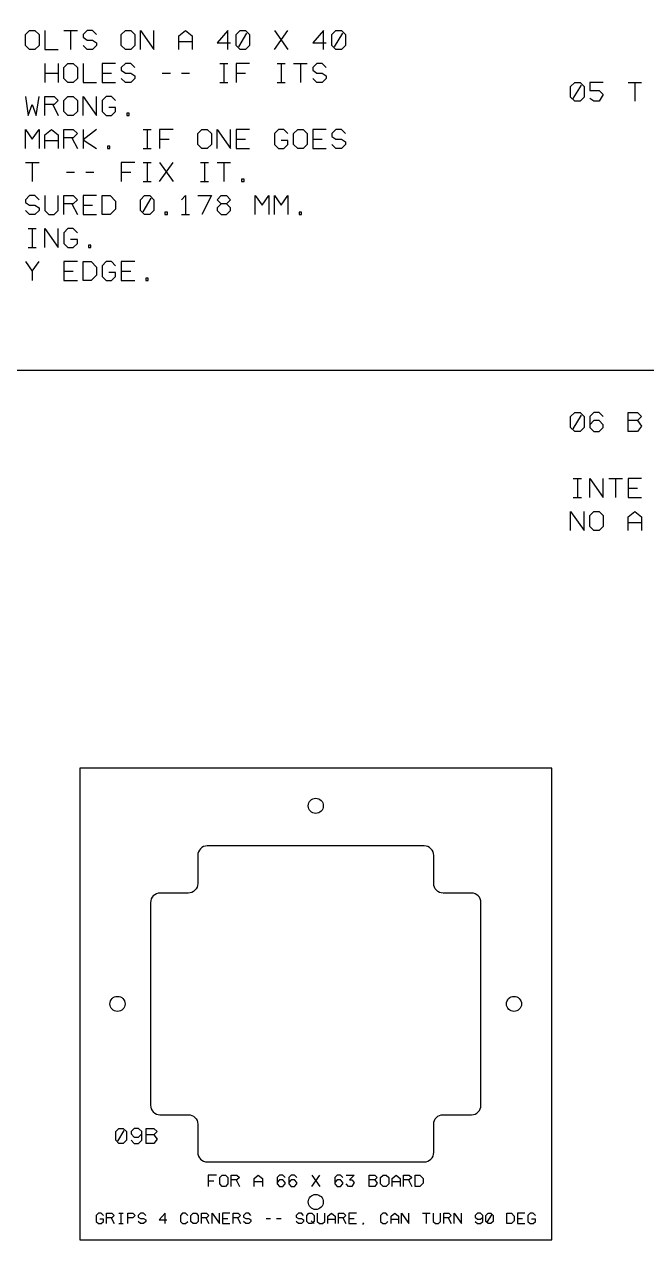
# Model space of a CAD drawing. Extents: x 0 to 610, y 0 to 915.
# Drawn here: x 192.3 to 324.1, y 389.6 to 647.3 of the extents above; entities that cross this region are included whole.
import ezdxf

# ---------------------------------------------------------------- set-up
doc = ezdxf.new("R2010")
doc.units = 0
for name, color, linetype in [('CUT', 7, 'Continuous'), ('ENGRAVE', 1, 'Continuous'), ('NOTES', 8, 'Continuous')]:
    doc.layers.add(name, color=color, linetype=linetype)

msp = doc.modelspace()

# ---------------------------------------------------------------- linework, layer by layer
at = {"layer": 'CUT', "color": 7}
msp.add_lwpolyline([(204, 389.6), (304, 389.6), (304, 489.6), (204, 489.6)], close=True, dxfattribs=at)
msp.add_lwpolyline([(229, 408.1, 0.414214), (231, 406.1), (277, 406.1, 0.414214), (279, 408.1), (279, 414.1, -0.414214), (281, 416.1), (287, 416.1, 0.414214), (289, 418.1), (289, 461.1, 0.414214), (287, 463.1), (281, 463.1, -0.414214), (279, 465.1), (279, 471.1, 0.414214), (277, 473.1), (231, 473.1, 0.414214), (229, 471.1), (229, 465.1, -0.414214), (227, 463.1), (221, 463.1, 0.414214), (219, 461.1), (219, 418.1, 0.414214), (221, 416.1), (227, 416.1, -0.414214), (229, 414.1)], format="xyb", close=True, dxfattribs=at)
for centre in [(254, 481.6), (212, 439.6), (296, 439.6), (254, 397.6)]:
    msp.add_circle(centre, 1.6, dxfattribs=at)
at = {"layer": 'ENGRAVE', "color": 1}
for points in [[(212.3, 413.2), (213.21, 413.2), (213.9, 412.51), (213.9, 410.69), (213.21, 410), (212.3, 410), (211.61, 410.69), (211.61, 412.51), (212.3, 413.2)], [(212.07, 410.46), (213.44, 412.74)], [(214.86, 410.69), (215.54, 410), (216.46, 410), (217.14, 410.69), (217.14, 412.51), (216.46, 413.2), (215.54, 413.2), (214.86, 412.51), (214.86, 412.06), (215.54, 411.37), (216.46, 411.37), (217.14, 412.06)], [(218.1, 410), (218.1, 413.2), (219.7, 413.2), (220.39, 412.51), (219.7, 411.83), (218.1, 411.83)], [(219.7, 411.83), (220.39, 410.91), (219.7, 410), (218.1, 410)], [(232.95, 403.3), (231.23, 403.3), (231.23, 400.9)], [(231.23, 402.1), (232.43, 402.1)], [(234.18, 403.3), (234.87, 403.3), (235.38, 402.79), (235.38, 401.41), (234.87, 400.9), (234.18, 400.9), (233.67, 401.41), (233.67, 402.79), (234.18, 403.3)], [(236.1, 400.9), (236.1, 403.3), (237.3, 403.3), (237.82, 402.79), (237.3, 402.27), (236.1, 402.27)], [(237.13, 402.27), (237.82, 400.9)], [(240.97, 400.9), (240.97, 402.61), (241.83, 403.3), (242.69, 402.61), (242.69, 400.9)], [(247.55, 402.79), (247.04, 403.3), (246.35, 403.3), (245.84, 402.79), (245.84, 401.41), (246.35, 400.9), (247.04, 400.9), (247.55, 401.41), (247.55, 401.76), (247.04, 402.27), (246.35, 402.27), (245.84, 401.76)], [(249.99, 402.79), (249.47, 403.3), (248.79, 403.3), (248.27, 402.79), (248.27, 401.41), (248.79, 400.9), (249.47, 400.9), (249.99, 401.41), (249.99, 401.76), (249.47, 402.27), (248.79, 402.27), (248.27, 401.76)], [(253.14, 403.3), (254.86, 400.9)], [(253.14, 400.9), (254.86, 403.3)], [(259.73, 402.79), (259.21, 403.3), (258.53, 403.3), (258.01, 402.79), (258.01, 401.41), (258.53, 400.9), (259.21, 400.9), (259.73, 401.41), (259.73, 401.76), (259.21, 402.27), (258.53, 402.27), (258.01, 401.76)], [(260.45, 403.3), (262.16, 403.3), (261.13, 402.27), (261.65, 402.27), (262.16, 401.76), (261.65, 400.9), (260.96, 400.9), (260.45, 401.41)], [(265.31, 400.9), (265.31, 403.3), (266.51, 403.3), (267.03, 402.79), (266.51, 402.27), (265.31, 402.27)], [(266.51, 402.27), (267.03, 401.59), (266.51, 400.9), (265.31, 400.9)], [(268.26, 403.3), (268.95, 403.3), (269.46, 402.79), (269.46, 401.41), (268.95, 400.9), (268.26, 400.9), (267.75, 401.41), (267.75, 402.79), (268.26, 403.3)], [(270.18, 400.9), (270.18, 402.61), (271.04, 403.3), (271.9, 402.61), (271.9, 400.9)], [(272.62, 400.9), (272.62, 403.3), (273.82, 403.3), (274.33, 402.79), (273.82, 402.27), (272.62, 402.27)], [(273.65, 402.27), (274.33, 400.9)], [(275.05, 400.9), (275.05, 403.3), (276.08, 403.3), (276.77, 402.61), (276.77, 401.59), (276.08, 400.9), (275.05, 400.9)], [(240.97, 401.93), (242.69, 401.93)], [(270.18, 401.93), (271.9, 401.93)], [(209.04, 394.73), (208.57, 395.2), (207.94, 395.2), (207.47, 394.73), (207.47, 393.47), (207.94, 393), (208.57, 393), (209.04, 393.47), (209.04, 393.94), (208.26, 393.94)], [(209.7, 393), (209.7, 395.2), (210.8, 395.2), (211.27, 394.73), (210.8, 394.26), (209.7, 394.26)], [(212.25, 395.2), (213.19, 395.2)], [(212.72, 395.2), (212.72, 393)], [(214.16, 393), (214.16, 395.2), (215.26, 395.2), (215.74, 394.73), (215.26, 394.26), (214.16, 394.26)], [(217.97, 394.73), (217.5, 395.2), (216.87, 395.2), (216.4, 394.73), (216.4, 394.41), (216.87, 394.1), (217.5, 394.1), (217.97, 393.79), (217.97, 393.47), (217.5, 393), (216.87, 393), (216.4, 393.47)], [(222.12, 393), (222.12, 395.2), (220.86, 393.79), (222.43, 393.79)], [(226.89, 394.73), (226.42, 395.2), (225.79, 395.2), (225.32, 394.73), (225.32, 393.47), (225.79, 393), (226.42, 393), (226.89, 393.47)], [(228.02, 395.2), (228.65, 395.2), (229.12, 394.73), (229.12, 393.47), (228.65, 393), (228.02, 393), (227.55, 393.47), (227.55, 394.73), (228.02, 395.2)], [(229.78, 393), (229.78, 395.2), (230.88, 395.2), (231.36, 394.73), (230.88, 394.26), (229.78, 394.26)], [(232.02, 393), (232.02, 395.2), (233.59, 393), (233.59, 395.2)], [(235.82, 395.2), (234.25, 395.2), (234.25, 393), (235.82, 393)], [(236.48, 393), (236.48, 395.2), (237.58, 395.2), (238.05, 394.73), (237.58, 394.26), (236.48, 394.26)], [(240.28, 394.73), (239.81, 395.2), (239.18, 395.2), (238.71, 394.73), (238.71, 394.41), (239.18, 394.1), (239.81, 394.1), (240.28, 393.79), (240.28, 393.47), (239.81, 393), (239.18, 393), (238.71, 393.47)], [(251.44, 394.73), (250.97, 395.2), (250.34, 395.2), (249.87, 394.73), (249.87, 394.41), (250.34, 394.1), (250.97, 394.1), (251.44, 393.79), (251.44, 393.47), (250.97, 393), (250.34, 393), (249.87, 393.47)], [(252.57, 395.2), (253.2, 395.2), (253.67, 394.73), (253.67, 393.47), (253.2, 393), (252.57, 393), (252.1, 393.47), (252.1, 394.73), (252.57, 395.2)], [(254.33, 395.2), (254.33, 393.47), (254.8, 393), (255.43, 393), (255.9, 393.47), (255.9, 395.2)], [(256.56, 393), (256.56, 394.57), (257.35, 395.2), (258.13, 394.57), (258.13, 393)], [(258.79, 393), (258.79, 395.2), (259.89, 395.2), (260.36, 394.73), (259.89, 394.26), (258.79, 394.26)], [(262.6, 395.2), (261.02, 395.2), (261.02, 393), (262.6, 393)], [(269.29, 394.73), (268.82, 395.2), (268.19, 395.2), (267.72, 394.73), (267.72, 393.47), (268.19, 393), (268.82, 393), (269.29, 393.47)], [(269.95, 393), (269.95, 394.57), (270.74, 395.2), (271.52, 394.57), (271.52, 393)], [(272.18, 393), (272.18, 395.2), (273.75, 393), (273.75, 395.2)], [(276.64, 395.2), (278.22, 395.2)], [(277.43, 395.2), (277.43, 393)], [(278.88, 395.2), (278.88, 393.47), (279.35, 393), (279.98, 393), (280.45, 393.47), (280.45, 395.2)], [(281.11, 393), (281.11, 395.2), (282.21, 395.2), (282.68, 394.73), (282.21, 394.26), (281.11, 394.26)], [(283.34, 393), (283.34, 395.2), (284.91, 393), (284.91, 395.2)], [(287.8, 393.47), (288.27, 393), (288.9, 393), (289.37, 393.47), (289.37, 394.73), (288.9, 395.2), (288.27, 395.2), (287.8, 394.73), (287.8, 394.41), (288.27, 393.94), (288.9, 393.94), (289.37, 394.41)], [(290.5, 395.2), (291.13, 395.2), (291.6, 394.73), (291.6, 393.47), (291.13, 393), (290.5, 393), (290.03, 393.47), (290.03, 394.73), (290.5, 395.2)], [(290.35, 393.31), (291.29, 394.89)], [(294.5, 393), (294.5, 395.2), (295.44, 395.2), (296.07, 394.57), (296.07, 393.63), (295.44, 393), (294.5, 393)], [(298.3, 395.2), (296.73, 395.2), (296.73, 393), (298.3, 393)], [(300.53, 394.73), (300.06, 395.2), (299.43, 395.2), (298.96, 394.73), (298.96, 393.47), (299.43, 393), (300.06, 393), (300.53, 393.47), (300.53, 393.94), (299.74, 393.94)], [(210.64, 394.26), (211.27, 393)], [(212.25, 393), (213.19, 393)], [(230.73, 394.26), (231.36, 393)], [(234.25, 394.1), (235.35, 394.1)], [(237.42, 394.26), (238.05, 393)], [(243.49, 394.1), (244.43, 394.1)], [(245.72, 394.1), (246.66, 394.1)], [(253.04, 393.63), (253.67, 393)], [(256.56, 393.94), (258.13, 393.94)], [(259.74, 394.26), (260.36, 393)], [(261.02, 394.1), (262.12, 394.1)], [(264.14, 393.19), (263.88, 392.81)], [(269.95, 393.94), (271.52, 393.94)], [(282.05, 394.26), (282.68, 393)], [(296.73, 394.1), (297.83, 394.1)]]:
    msp.add_lwpolyline(points, dxfattribs=at)
at = {"layer": 'NOTES', "color": 8}
msp.add_lwpolyline([(6, 574), (604, 574), (604, 909), (6, 909)], close=True, dxfattribs=at)
for points in [[(193.37, 646), (194.51, 646), (195.37, 645.14), (195.37, 642.86), (194.51, 642), (193.37, 642), (192.51, 642.86), (192.51, 645.14), (193.37, 646)], [(196.57, 646), (196.57, 642), (199.43, 642)], [(200.63, 646), (203.49, 646)], [(202.06, 646), (202.06, 642)], [(207.54, 645.14), (206.69, 646), (205.54, 646), (204.69, 645.14), (204.69, 644.57), (205.54, 644), (206.69, 644), (207.54, 643.43), (207.54, 642.86), (206.69, 642), (205.54, 642), (204.69, 642.86)], [(213.66, 646), (214.8, 646), (215.66, 645.14), (215.66, 642.86), (214.8, 642), (213.66, 642), (212.8, 642.86), (212.8, 645.14), (213.66, 646)], [(216.86, 642), (216.86, 646), (219.71, 642), (219.71, 646)], [(224.97, 642), (224.97, 644.86), (226.4, 646), (227.83, 644.86), (227.83, 642)], [(235.37, 642), (235.37, 646), (233.09, 643.43), (235.94, 643.43)], [(238, 646), (239.14, 646), (240, 645.14), (240, 642.86), (239.14, 642), (238, 642), (237.14, 642.86), (237.14, 645.14), (238, 646)], [(237.71, 642.57), (239.43, 645.43)], [(245.26, 646), (248.11, 642)], [(245.26, 642), (248.11, 646)], [(255.66, 642), (255.66, 646), (253.37, 643.43), (256.23, 643.43)], [(258.29, 646), (259.43, 646), (260.29, 645.14), (260.29, 642.86), (259.43, 642), (258.29, 642), (257.43, 642.86), (257.43, 645.14), (258.29, 646)], [(258, 642.57), (259.71, 645.43)], [(224.97, 643.71), (227.83, 643.71)], [(196.57, 639), (196.57, 635)], [(196.57, 637), (199.43, 637)], [(199.43, 639), (199.43, 635)], [(201.49, 639), (202.63, 639), (203.49, 638.14), (203.49, 635.86), (202.63, 635), (201.49, 635), (200.63, 635.86), (200.63, 638.14), (201.49, 639)], [(204.69, 639), (204.69, 635), (207.54, 635)], [(211.6, 639), (208.74, 639), (208.74, 635), (211.6, 635)], [(208.74, 637), (210.74, 637)], [(215.66, 638.14), (214.8, 639), (213.66, 639), (212.8, 638.14), (212.8, 637.57), (213.66, 637), (214.8, 637), (215.66, 636.43), (215.66, 635.86), (214.8, 635), (213.66, 635), (212.8, 635.86)], [(221.49, 637), (223.2, 637)], [(225.54, 637), (227.26, 637)], [(233.66, 639), (235.37, 639)], [(234.51, 639), (234.51, 635)], [(240, 639), (237.14, 639), (237.14, 635)], [(237.14, 637), (239.14, 637)], [(245.83, 639), (247.54, 639)], [(246.69, 639), (246.69, 635)], [(249.31, 639), (252.17, 639)], [(250.74, 639), (250.74, 635)], [(256.23, 638.14), (255.37, 639), (254.23, 639), (253.37, 638.14), (253.37, 637.57), (254.23, 637), (255.37, 637), (256.23, 636.43), (256.23, 635.86), (255.37, 635), (254.23, 635), (253.37, 635.86)], [(233.66, 635), (235.37, 635)], [(245.83, 635), (247.54, 635)], [(308.86, 635), (310, 635), (310.86, 634.14), (310.86, 631.86), (310, 631), (308.86, 631), (308, 631.86), (308, 634.14), (308.86, 635)], [(308.57, 631.57), (310.29, 634.43)], [(314.91, 635), (312.06, 635), (312.06, 633.29), (314.06, 633.29), (314.91, 632.43), (314.06, 631), (312.91, 631), (312.06, 631.57)], [(320.17, 635), (323.03, 635)], [(321.6, 635), (321.6, 631)], [(192.51, 632), (193.09, 628), (193.94, 630.29), (194.8, 628), (195.37, 632)], [(196.57, 628), (196.57, 632), (198.57, 632), (199.43, 631.14), (198.57, 630.29), (196.57, 630.29)], [(201.49, 632), (202.63, 632), (203.49, 631.14), (203.49, 628.86), (202.63, 628), (201.49, 628), (200.63, 628.86), (200.63, 631.14), (201.49, 632)], [(204.69, 628), (204.69, 632), (207.54, 628), (207.54, 632)], [(211.6, 631.14), (210.74, 632), (209.6, 632), (208.74, 631.14), (208.74, 628.86), (209.6, 628), (210.74, 628), (211.6, 628.86), (211.6, 629.71), (210.17, 629.71)], [(198.29, 630.29), (199.43, 628)], [(213.94, 628), (214.46, 628), (214.46, 628.51), (213.94, 628.51), (213.94, 628)], [(192.51, 621), (192.51, 625), (193.94, 623), (195.37, 625), (195.37, 621)], [(196.57, 621), (196.57, 623.86), (198, 625), (199.43, 623.86), (199.43, 621)], [(200.63, 621), (200.63, 625), (202.63, 625), (203.49, 624.14), (202.63, 623.29), (200.63, 623.29)], [(204.69, 625), (204.69, 621)], [(207.54, 625), (204.69, 622.83)], [(217.43, 625), (219.14, 625)], [(218.29, 625), (218.29, 621)], [(223.77, 625), (220.91, 625), (220.91, 621)], [(229.89, 625), (231.03, 625), (231.89, 624.14), (231.89, 621.86), (231.03, 621), (229.89, 621), (229.03, 621.86), (229.03, 624.14), (229.89, 625)], [(233.09, 621), (233.09, 625), (235.94, 621), (235.94, 625)], [(240, 625), (237.14, 625), (237.14, 621), (240, 621)], [(248.11, 624.14), (247.26, 625), (246.11, 625), (245.26, 624.14), (245.26, 621.86), (246.11, 621), (247.26, 621), (248.11, 621.86), (248.11, 622.71), (246.69, 622.71)], [(250.17, 625), (251.31, 625), (252.17, 624.14), (252.17, 621.86), (251.31, 621), (250.17, 621), (249.31, 621.86), (249.31, 624.14), (250.17, 625)], [(256.23, 625), (253.37, 625), (253.37, 621), (256.23, 621)], [(260.29, 624.14), (259.43, 625), (258.29, 625), (257.43, 624.14), (257.43, 623.57), (258.29, 623), (259.43, 623), (260.29, 622.43), (260.29, 621.86), (259.43, 621), (258.29, 621), (257.43, 621.86)], [(196.57, 622.71), (199.43, 622.71)], [(202.34, 623.29), (203.49, 621)], [(204.69, 622.83), (207.54, 621)], [(209.89, 621), (210.4, 621), (210.4, 621.51), (209.89, 621.51), (209.89, 621)], [(220.91, 623), (222.91, 623)], [(237.14, 623), (239.14, 623)], [(253.37, 623), (255.37, 623)], [(217.43, 621), (219.14, 621)], [(192.51, 618), (195.37, 618)], [(193.94, 618), (193.94, 614)], [(201.2, 616), (202.91, 616)], [(205.26, 616), (206.97, 616)], [(215.66, 618), (212.8, 618), (212.8, 614)], [(212.8, 616), (214.8, 616)], [(217.43, 618), (219.14, 618)], [(218.29, 618), (218.29, 614)], [(220.91, 618), (223.77, 614)], [(220.91, 614), (223.77, 618)], [(229.6, 618), (231.31, 618)], [(230.46, 618), (230.46, 614)], [(233.09, 618), (235.94, 618)], [(234.51, 618), (234.51, 614)], [(217.43, 614), (219.14, 614)], [(229.6, 614), (231.31, 614)], [(238.29, 614), (238.8, 614), (238.8, 614.51), (238.29, 614.51), (238.29, 614)], [(195.37, 610.14), (194.51, 611), (193.37, 611), (192.51, 610.14), (192.51, 609.57), (193.37, 609), (194.51, 609), (195.37, 608.43), (195.37, 607.86), (194.51, 607), (193.37, 607), (192.51, 607.86)], [(196.57, 611), (196.57, 607.86), (197.43, 607), (198.57, 607), (199.43, 607.86), (199.43, 611)], [(200.63, 607), (200.63, 611), (202.63, 611), (203.49, 610.14), (202.63, 609.29), (200.63, 609.29)], [(207.54, 611), (204.69, 611), (204.69, 607), (207.54, 607)], [(208.74, 607), (208.74, 611), (210.46, 611), (211.6, 609.86), (211.6, 608.14), (210.46, 607), (208.74, 607)], [(217.71, 611), (218.86, 611), (219.71, 610.14), (219.71, 607.86), (218.86, 607), (217.71, 607), (216.86, 607.86), (216.86, 610.14), (217.71, 611)], [(225.54, 610.14), (226.4, 611), (226.4, 607)], [(229.03, 611), (231.89, 611), (229.89, 607)], [(233.94, 609.29), (233.09, 610.14), (233.94, 611), (235.09, 611), (235.94, 610.14), (235.09, 609.29), (233.94, 609.29), (233.09, 608.43), (233.09, 607.86), (233.94, 607), (235.09, 607), (235.94, 607.86), (235.94, 608.43), (235.09, 609.29)], [(241.2, 607), (241.2, 611), (242.63, 609), (244.06, 611), (244.06, 607)], [(245.26, 607), (245.26, 611), (246.69, 609), (248.11, 611), (248.11, 607)], [(202.34, 609.29), (203.49, 607)], [(204.69, 609), (206.69, 609)], [(217.43, 607.57), (219.14, 610.43)], [(222.06, 607), (222.57, 607), (222.57, 607.51), (222.06, 607.51), (222.06, 607)], [(225.54, 607), (227.26, 607)], [(250.46, 607), (250.97, 607), (250.97, 607.51), (250.46, 607.51), (250.46, 607)], [(193.09, 604), (194.8, 604)], [(193.94, 604), (193.94, 600)], [(196.57, 600), (196.57, 604), (199.43, 600), (199.43, 604)], [(203.49, 603.14), (202.63, 604), (201.49, 604), (200.63, 603.14), (200.63, 600.86), (201.49, 600), (202.63, 600), (203.49, 600.86), (203.49, 601.71), (202.06, 601.71)], [(205.83, 600), (206.34, 600), (206.34, 600.51), (205.83, 600.51), (205.83, 600)], [(193.09, 600), (194.8, 600)], [(192.51, 597), (193.94, 595), (195.37, 597)], [(203.49, 597), (200.63, 597), (200.63, 593), (203.49, 593)], [(204.69, 593), (204.69, 597), (206.4, 597), (207.54, 595.86), (207.54, 594.14), (206.4, 593), (204.69, 593)], [(211.6, 596.14), (210.74, 597), (209.6, 597), (208.74, 596.14), (208.74, 593.86), (209.6, 593), (210.74, 593), (211.6, 593.86), (211.6, 594.71), (210.17, 594.71)], [(215.66, 597), (212.8, 597), (212.8, 593), (215.66, 593)], [(193.94, 595), (193.94, 593)], [(200.63, 595), (202.63, 595)], [(212.8, 595), (214.8, 595)], [(218, 593), (218.51, 593), (218.51, 593.51), (218, 593.51), (218, 593)], [(308.86, 565), (310, 565), (310.86, 564.14), (310.86, 561.86), (310, 561), (308.86, 561), (308, 561.86), (308, 564.14), (308.86, 565)], [(308.57, 561.57), (310.29, 564.43)], [(314.91, 564.14), (314.06, 565), (312.91, 565), (312.06, 564.14), (312.06, 561.86), (312.91, 561), (314.06, 561), (314.91, 561.86), (314.91, 562.43), (314.06, 563.29), (312.91, 563.29), (312.06, 562.43)], [(320.17, 561), (320.17, 565), (322.17, 565), (323.03, 564.14), (322.17, 563.29), (320.17, 563.29)], [(322.17, 563.29), (323.03, 562.14), (322.17, 561), (320.17, 561)], [(308.57, 551), (310.29, 551)], [(309.43, 551), (309.43, 547)], [(312.06, 547), (312.06, 551), (314.91, 547), (314.91, 551)], [(316.11, 551), (318.97, 551)], [(317.54, 551), (317.54, 547)], [(323.03, 551), (320.17, 551), (320.17, 547), (323.03, 547)], [(320.17, 549), (322.17, 549)], [(308.57, 547), (310.29, 547)], [(308, 540), (308, 544), (310.86, 540), (310.86, 544)], [(312.91, 544), (314.06, 544), (314.91, 543.14), (314.91, 540.86), (314.06, 540), (312.91, 540), (312.06, 540.86), (312.06, 543.14), (312.91, 544)], [(320.17, 540), (320.17, 542.86), (321.6, 544), (323.03, 542.86), (323.03, 540)], [(320.17, 541.71), (323.03, 541.71)]]:
    msp.add_lwpolyline(points, dxfattribs=at)

doc.saveas('drawing.dxf')
